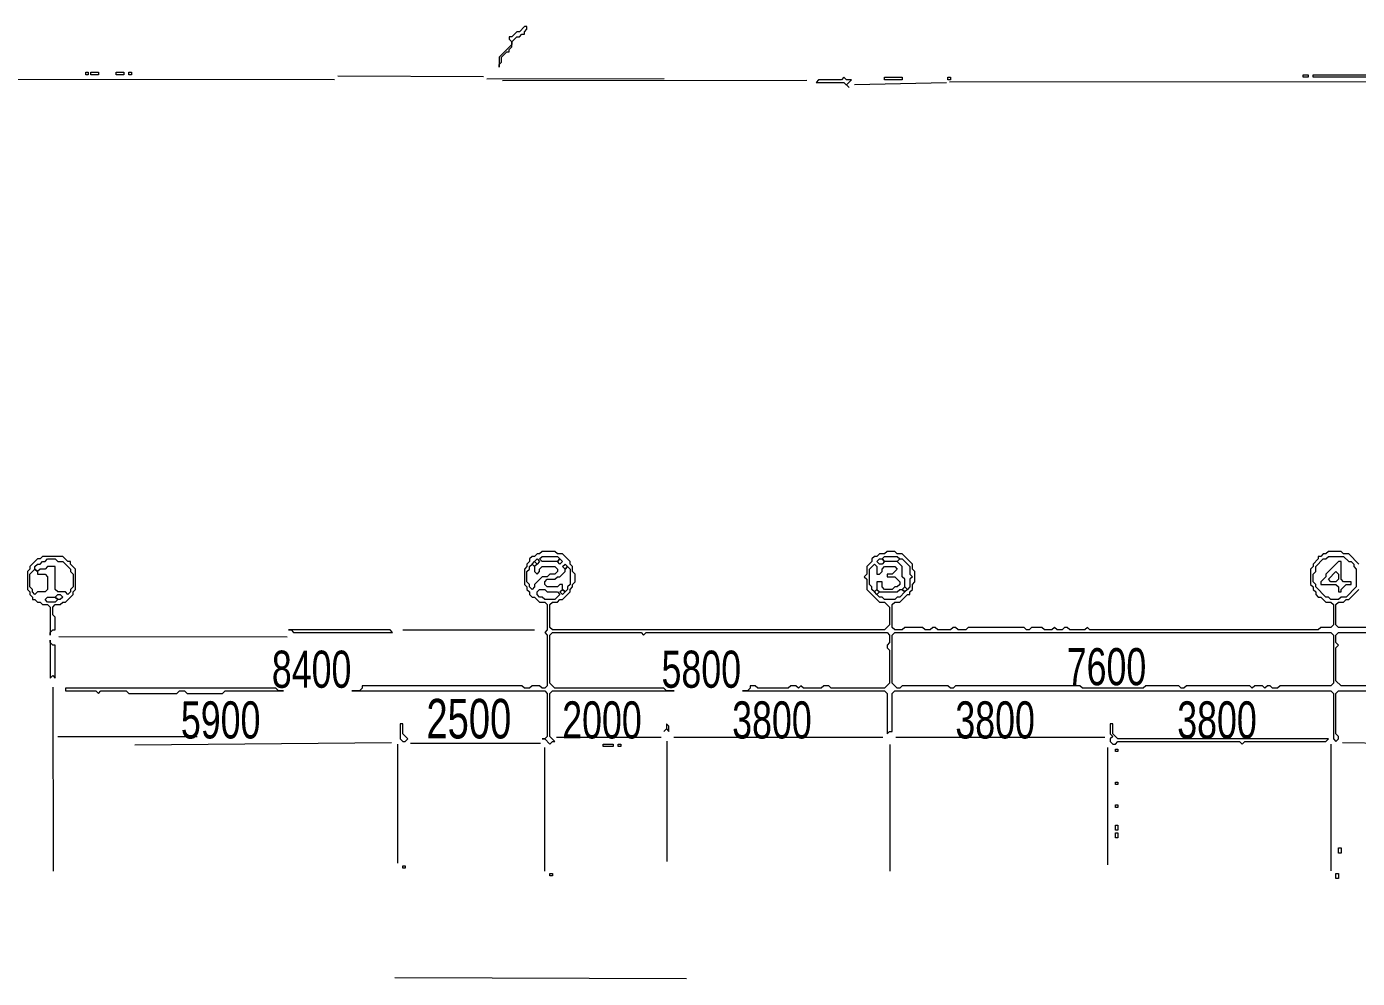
# Model space of a CAD drawing. Extents: x 10 to 1981, y 11 to 1392.
# Drawn here: x 322 to 846, y 1017 to 1392 of the extents above; entities that cross this region are included whole.
import ezdxf

# ---------------------------------------------------------------- set-up
doc = ezdxf.new("R2010")
doc.units = 0
for name, color, linetype, lineweight in [('OCR_TEXT', 6, 'Continuous', 0), ('TRACE_CURVE', 6, 'Continuous', 0), ('TRACE_STRAIGHT', 5, 'Continuous', 0), ('TRACE_TEXT_SYMBOL', 6, 'Continuous', 0)]:
    doc.layers.add(name, color=color, linetype=linetype, lineweight=lineweight)
doc.styles.add('wqy-unicode', font='wqy-unicode.lff')

msp = doc.modelspace()

# ---------------------------------------------------------------- linework, layer by layer
at = {"layer": 'TRACE_CURVE', "color": 6}
for points in [[(525, 1185), (524, 1184), (523, 1184), (522, 1183), (521, 1183), (520, 1182), (520, 1181), (519, 1180), (519, 1179), (518, 1178), (518, 1172), (519, 1171), (519, 1170), (520, 1169), (520, 1168), (521, 1167), (522, 1167), (524, 1165), (526, 1165), (527, 1164), (527, 1154), (526, 1153), (527, 1152), (527, 1132), (526, 1131), (525, 1131), (524, 1132), (521, 1132), (520, 1131), (518, 1131), (517, 1132), (454, 1132), (454, 1131), (453, 1130), (450, 1130), (526, 1130), (527, 1129), (527, 1112), (526, 1111), (525, 1111), (526, 1111), (528, 1109), (529, 1110), (530, 1110), (528, 1112), (528, 1129), (529, 1130), (577, 1130), (574, 1130), (573, 1131), (530, 1131), (528, 1133), (528, 1152), (529, 1153), (564, 1153), (565, 1152), (566, 1153), (661, 1153), (662, 1152), (662, 1149), (661, 1148), (661, 1147), (662, 1146), (662, 1133)], [(662, 1156), (660, 1154), (529, 1154), (528, 1155), (528, 1164), (529, 1165), (531, 1165), (532, 1166), (533, 1166), (536, 1169), (536, 1170), (537, 1171), (537, 1172), (538, 1173), (538, 1176), (537, 1177), (537, 1179), (536, 1180), (536, 1181), (533, 1184), (531, 1184), (530, 1185), (525, 1185)], [(831, 1154), (741, 1154), (740, 1155), (739, 1154), (733, 1154), (732, 1155), (731, 1155), (730, 1154), (728, 1154), (727, 1155), (726, 1154), (723, 1154), (722, 1155), (718, 1155), (717, 1154), (716, 1154), (715, 1155), (693, 1155), (692, 1154), (689, 1154), (688, 1155), (687, 1155), (686, 1154), (681, 1154), (680, 1155), (679, 1155), (678, 1154), (676, 1154), (675, 1155), (668, 1155), (667, 1154), (664, 1154), (663, 1155), (663, 1164), (664, 1165), (666, 1165), (669, 1168), (670, 1168), (670, 1169), (671, 1170), (671, 1172), (672, 1173), (672, 1177), (671, 1178), (671, 1180), (667, 1184), (665, 1184), (664, 1185), (661, 1185), (660, 1184), (658, 1184), (657, 1183), (656, 1183), (655, 1182), (655, 1181), (653, 1179), (653, 1176), (652, 1175), (653, 1174), (653, 1170), (658, 1165), (660, 1165), (662, 1163), (662, 1156)], [(847, 1180), (843, 1184), (841, 1184), (840, 1185), (835, 1185), (834, 1184), (833, 1184), (832, 1183), (831, 1183), (831, 1182), (829, 1180), (829, 1179), (828, 1178), (828, 1172), (829, 1171), (829, 1170), (830, 1169), (830, 1168), (831, 1167), (832, 1167), (834, 1165), (836, 1165), (837, 1164), (837, 1156), (836, 1155), (832, 1155), (831, 1154)], [(855, 1155), (839, 1155), (838, 1156), (838, 1164), (839, 1165), (841, 1165), (842, 1166), (843, 1166), (847, 1170)], [(839, 1148), (838, 1149), (838, 1152), (839, 1153), (882, 1153)], [(859, 1132), (840, 1132), (838, 1134), (838, 1147), (839, 1148)], [(662, 1133), (660, 1131), (639, 1131), (638, 1132), (636, 1132), (635, 1131), (628, 1131), (627, 1132), (626, 1131), (625, 1132), (623, 1132), (622, 1131), (610, 1131), (609, 1132), (607, 1132), (607, 1131), (606, 1130), (604, 1130), (660, 1130), (661, 1129), (661, 1113), (662, 1114), (663, 1114), (663, 1129), (664, 1130), (836, 1130), (837, 1129), (837, 1111), (838, 1110), (839, 1111), (839, 1112), (838, 1113), (838, 1129), (839, 1130), (905, 1130)]]:
    msp.add_lwpolyline(points, dxfattribs=at)
for points in [[(521, 1180), (522, 1181), (523, 1180), (522, 1179)], [(522, 1181), (523, 1182), (524, 1181), (523, 1180)], [(524, 1182), (525, 1183), (531, 1183), (532, 1182), (531, 1181), (525, 1181)], [(531, 1181), (532, 1182), (533, 1181), (532, 1180)], [(657, 1181), (658, 1182), (659, 1182), (660, 1181), (659, 1180), (658, 1180)], [(659, 1182), (660, 1183), (665, 1183), (666, 1182), (665, 1181), (660, 1181)], [(665, 1181), (666, 1182), (667, 1182), (670, 1179), (670, 1176), (671, 1175), (670, 1174), (670, 1171), (669, 1170), (668, 1171), (668, 1174), (667, 1175), (667, 1179)], [(834, 1182), (835, 1183), (841, 1183), (843, 1181), (844, 1181), (845, 1180), (845, 1179), (846, 1178), (846, 1171), (842, 1167), (840, 1167), (839, 1166), (836, 1166), (835, 1167), (834, 1167), (830, 1171), (830, 1172), (829, 1173), (829, 1176), (830, 1177), (830, 1179), (833, 1182)], [(520, 1179), (521, 1180), (522, 1179), (522, 1177), (523, 1176), (524, 1177), (524, 1178), (525, 1179), (530, 1179), (531, 1178), (531, 1177), (530, 1176), (528, 1176), (527, 1175), (525, 1175), (522, 1172), (522, 1171), (521, 1170), (520, 1171), (520, 1172), (519, 1173), (519, 1177), (520, 1178)], [(534, 1178), (535, 1179), (536, 1178), (536, 1172), (535, 1171), (535, 1170), (534, 1169), (533, 1170), (533, 1172), (532, 1172), (531, 1171), (527, 1171), (526, 1172), (526, 1173), (527, 1174), (530, 1174), (531, 1175), (532, 1175), (534, 1177)], [(533, 1179), (534, 1180), (535, 1179), (534, 1178)], [(656, 1180), (657, 1179), (657, 1176), (658, 1176), (659, 1177), (659, 1178), (660, 1179), (664, 1179), (665, 1178), (663, 1176), (661, 1176), (661, 1175), (664, 1175), (666, 1173), (666, 1172), (665, 1171), (664, 1171), (663, 1170), (660, 1170), (659, 1171), (659, 1173), (657, 1173), (657, 1170), (656, 1169), (655, 1170), (655, 1171), (654, 1172), (654, 1178)], [(667, 1170), (668, 1171), (669, 1170), (668, 1169)], [(523, 1169), (524, 1170), (526, 1170), (527, 1169), (531, 1169), (532, 1168), (530, 1166), (526, 1166), (525, 1167), (524, 1167), (523, 1168)], [(532, 1169), (533, 1170), (534, 1169), (533, 1168)], [(656, 1169), (657, 1170), (658, 1169), (657, 1168)], [(665, 1169), (666, 1170), (667, 1170), (668, 1169), (666, 1167), (665, 1167), (664, 1166), (660, 1166), (659, 1167), (658, 1167), (657, 1168), (658, 1169)], [(663, 1152), (664, 1153), (836, 1153), (837, 1152), (837, 1133), (836, 1132), (816, 1132), (815, 1131), (813, 1131), (812, 1132), (811, 1132), (810, 1131), (809, 1132), (806, 1132), (805, 1131), (804, 1132), (779, 1132), (778, 1131), (777, 1131), (776, 1132), (763, 1132), (762, 1131), (738, 1131), (737, 1132), (688, 1132), (687, 1131), (686, 1131), (685, 1132), (667, 1132), (666, 1131), (665, 1131), (663, 1133)]]:
    msp.add_lwpolyline(points, close=True, dxfattribs=at)
at = {"layer": 'TRACE_STRAIGHT', "color": 5}
for p, q in [((185.62, 1371.38), (443.13, 1371.15)), ((444.38, 1372.58), (501.89, 1372.27)), ((503.11, 1371.37), (573.12, 1371.59)), ((509.38, 1370.75), (629.38, 1370.84)), ((648.15, 1369.17), (684.41, 1369.99)), ((685.62, 1370.26), (915.88, 1370.36)), ((334.37, 1151.42), (424.38, 1151.35)), ((470, 1154), (522, 1154)), ((332.1, 1131.38), (332.13, 1058.88)), ((334, 1112), (389, 1112)), ((364.38, 1108.66), (465.63, 1109.62)), ((468, 1109), (468, 1062)), ((473.12, 1109.34), (524.38, 1109.35)), ((526.09, 1058.87), (526.1, 1107.63)), ((530.62, 1111.68), (571.88, 1111.66)), ((574.24, 1062.62), (574.3, 1110.12)), ((576.88, 1111.77), (659.38, 1111.77)), ((662.18, 1058.87), (662.22, 1108.87)), ((664.38, 1111.77), (746.88, 1111.77)), ((747.89, 1107.62), (747.92, 1061.37)), ((836, 1109), (836, 1059)), ((840.62, 1109.55), (924.37, 1108.74)), ((466.87, 1016.87), (581.88, 1016.56))]:
    msp.add_line(p, q, dxfattribs=at)
at = {"layer": 'TRACE_TEXT_SYMBOL', "color": 6}
for points in [[(518, 1392), (516, 1390), (515, 1390), (513, 1388), (512, 1388), (512, 1387), (513, 1386), (513, 1385), (508, 1380), (508, 1376), (508, 1377), (509, 1378), (509, 1380), (511, 1382), (512, 1382), (512, 1383), (513, 1384), (513, 1386), (515, 1388), (516, 1388), (517, 1389), (518, 1389), (518, 1390), (519, 1391), (519, 1392)], [(345, 1374), (346, 1374), (346, 1373), (345, 1373)], [(347, 1374), (350, 1374), (350, 1373), (347, 1373)], [(357, 1374), (360, 1374), (360, 1373), (357, 1373)], [(362, 1374), (363, 1374), (363, 1373), (362, 1373)], [(644, 1372), (643, 1371), (634, 1371), (633, 1370), (644, 1370), (646, 1368), (645, 1369), (647, 1371), (645, 1371)], [(660, 1372), (667, 1372), (667, 1371), (660, 1371)], [(685, 1372), (686, 1372), (686, 1371), (685, 1371)], [(825, 1373), (827, 1373), (827, 1372), (825, 1372)], [(829, 1373), (854, 1373), (854, 1372), (829, 1372)], [(328, 1183), (327, 1182), (326, 1182), (323, 1179), (323, 1178), (322, 1177), (322, 1170), (323, 1169), (323, 1168), (324, 1167), (324, 1166), (325, 1166), (326, 1165), (327, 1165), (328, 1164), (330, 1164), (331, 1163), (331, 1152), (331, 1153), (332, 1154), (333, 1154), (333, 1159), (332, 1160), (332, 1163), (333, 1164), (335, 1164), (336, 1165), (337, 1165), (340, 1168), (340, 1169), (341, 1170), (341, 1178), (339, 1180), (339, 1181), (338, 1181), (336, 1183)], [(329, 1181), (330, 1182), (333, 1182), (334, 1181), (336, 1181), (339, 1178), (339, 1177), (340, 1176), (340, 1171), (339, 1170), (339, 1169), (338, 1168), (337, 1169), (334, 1169), (333, 1170), (333, 1179), (330, 1179), (329, 1178), (327, 1178), (326, 1177), (325, 1178), (325, 1179), (326, 1180), (327, 1180), (328, 1181)], [(839, 1181), (834, 1176), (834, 1175), (832, 1173), (832, 1172), (838, 1172), (839, 1171), (839, 1169), (840, 1169), (840, 1170), (842, 1172), (844, 1172), (844, 1173), (841, 1173), (840, 1174), (840, 1181)], [(325, 1178), (326, 1177), (326, 1176), (329, 1176), (330, 1175), (330, 1170), (329, 1169), (326, 1169), (325, 1168), (324, 1169), (324, 1170), (323, 1171), (323, 1176)], [(838, 1177), (839, 1176), (839, 1174), (838, 1173), (836, 1173), (835, 1174)], [(329, 1166), (330, 1167), (333, 1167), (334, 1166), (333, 1165), (330, 1165)], [(333, 1167), (334, 1168), (335, 1168), (336, 1167), (335, 1166), (334, 1166)], [(331, 1150), (331, 1135), (332, 1136), (333, 1135), (333, 1148), (332, 1148), (331, 1149)], [(425, 1154), (426, 1154), (427, 1153), (466, 1153), (465, 1154)], [(337, 1131), (337, 1130), (349, 1130), (350, 1129), (351, 1130), (361, 1130), (362, 1129), (381, 1129), (382, 1130), (384, 1130), (385, 1129), (399, 1129), (400, 1130), (423, 1130), (421, 1130), (420, 1131)], [(469, 1117), (469, 1111), (470, 1110), (471, 1110), (472, 1111), (470, 1113), (470, 1117)], [(574, 1117), (574, 1115), (573, 1114), (574, 1115), (575, 1114), (575, 1116)], [(749, 1117), (749, 1113), (750, 1112), (749, 1111), (749, 1110), (750, 1109), (751, 1109), (752, 1110), (800, 1110), (801, 1109), (802, 1110), (834, 1110), (835, 1111), (752, 1111), (750, 1113), (750, 1117)], [(549, 1109), (553, 1109), (553, 1108), (549, 1108)], [(555, 1109), (556, 1109), (556, 1108), (555, 1108)], [(751, 1107), (752, 1107), (752, 1106), (751, 1106)], [(751, 1094), (752, 1094), (752, 1093), (751, 1093)], [(751, 1085), (752, 1085), (752, 1084), (751, 1084)], [(751, 1077), (752, 1077), (752, 1075), (751, 1075)], [(751, 1074), (752, 1074), (752, 1072), (751, 1072)], [(839, 1068), (840, 1068), (840, 1066), (839, 1066)], [(470, 1061), (471, 1061), (471, 1060), (470, 1060)], [(528, 1058), (529, 1058), (529, 1057), (528, 1057)], [(838, 1058), (839, 1058), (839, 1056), (838, 1056)]]:
    msp.add_lwpolyline(points, close=True, dxfattribs=at)

# ---------------------------------------------------------------- texts
at = {"layer": 'OCR_TEXT', "color": 6, "style": 'wqy-unicode', "width": 0.72}
for s, height, p in [('8400', 14.642, (418.4, 1131.2)), ('5800', 14.642, (572.06, 1131.2)), ('7600', 14.642, (731.83, 1132.2)), ('5900', 14.642, (382.54, 1111.2)), ('2500', 15.618, (479.35, 1111.21)), ('2000', 14.642, (532.89, 1111.2)), ('3800', 14.642, (599.91, 1111.2)), ('3800', 14.642, (687.91, 1111.2)), ('3800', 14.642, (775.41, 1111.2))]:
    msp.add_text(s, height=height, dxfattribs=at).set_placement(p)

doc.saveas('drawing.dxf')
